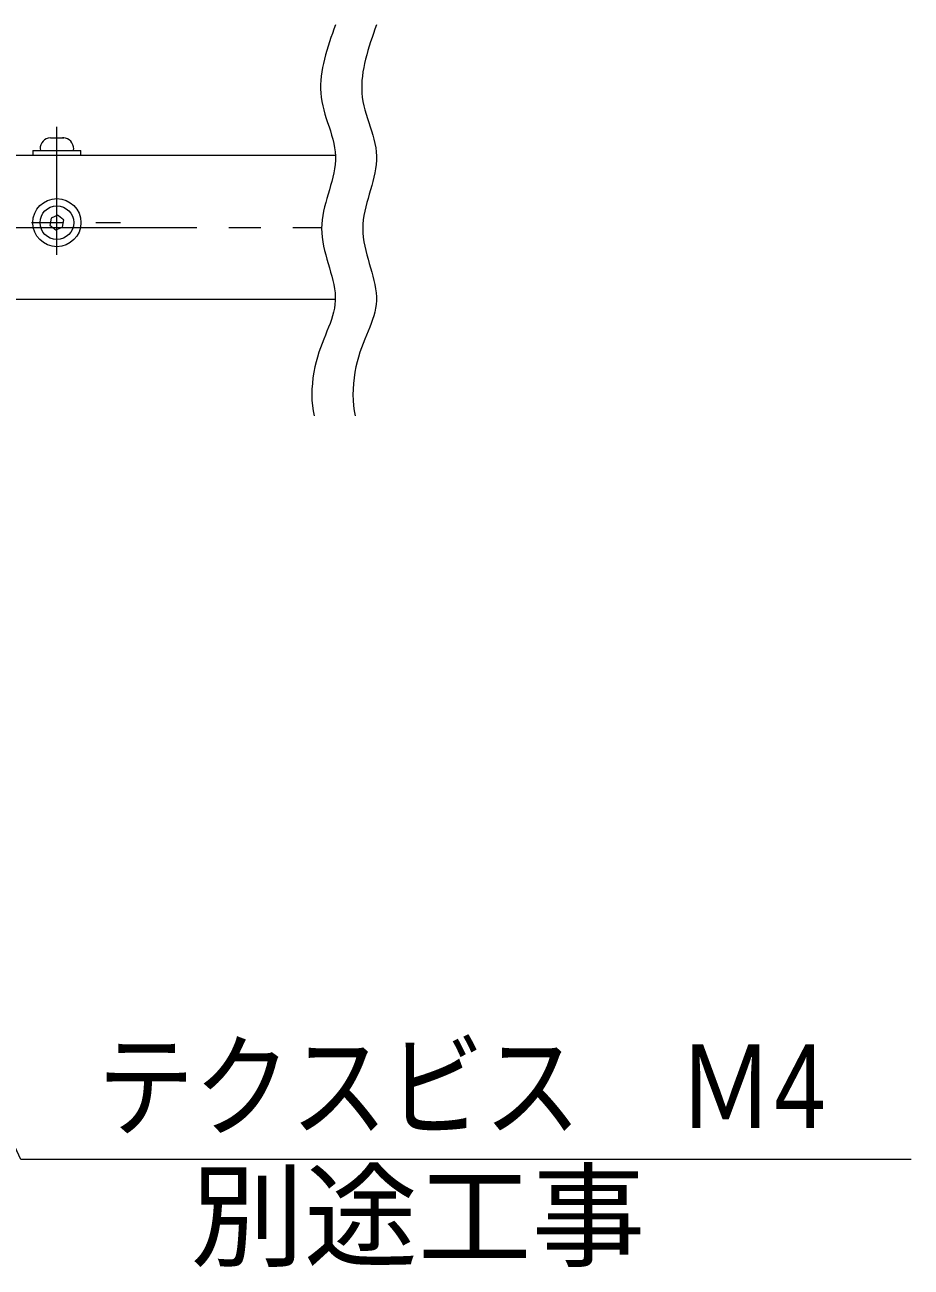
# Model space of a CAD drawing. Units: millimetres, scale not verified. Extents: x -2000 to 2000, y -1385 to 1385.
# Drawn here: x 924.8 to 1201.5, y 637.1 to 1024.7 of the extents above; entities that cross this region are included whole.
import ezdxf
from ezdxf.enums import TextEntityAlignment as Align

# ---------------------------------------------------------------- set-up
doc = ezdxf.new("R2010")
doc.units = ezdxf.units.MM
doc.header["$LTSCALE"] = 10
doc.linetypes.add('CHAIN2', pattern=[12, 9, -1, 1, -1])
for name, color, linetype, lineweight in [('0-2_09寸法A', 3, 'Continuous', 9), ('0-3_0', 7, 'Continuous', 9), ('0-C_Center', 1, 'CHAIN2', 9), ('0-E_フレーム', 2, 'Continuous', 9)]:
    doc.layers.add(name, color=color, linetype=linetype, lineweight=lineweight)
doc.styles.add('ＭＳ Ｐゴシック', font='')
doc.styles.get('ＭＳ Ｐゴシック').set_extended_font_data('MS PGothic')

msp = doc.modelspace()

# ---------------------------------------------------------------- linework, layer by layer
at = {"layer": '0-2_09寸法A', "color": 1}
msp.add_lwpolyline([(1201.5, 670.64), (923.61, 670.64), (829.46, 873.85)], dxfattribs=at)
at = {"layer": '0-3_0', "color": 2}
for p, q in [((927.31, 985.48), (927.31, 983.98)), ((927.31, 985.48), (942.31, 985.48)), ((942.31, 983.98), (942.31, 985.48))]:
    msp.add_line(p, q, dxfattribs=at)
at = {"layer": '0-3_0', "color": 3}
for points in [[(1021.74, 1024.7), (1021.27, 1023.37), (1020.81, 1022.03), (1020.35, 1020.7), (1019.9, 1019.36), (1019.48, 1018.02), (1019.07, 1016.69), (1018.69, 1015.36), (1018.34, 1014.02), (1018.03, 1012.69), (1017.76, 1011.36), (1017.53, 1010.03), (1017.35, 1008.7), (1017.22, 1007.38), (1017.14, 1006.05), (1017.13, 1004.73), (1017.19, 1003.41), (1017.32, 1002.09), (1017.52, 1000.77), (1017.79, 999.46), (1018.12, 998.14), (1018.5, 996.83), (1018.91, 995.52), (1019.34, 994.21), (1019.77, 992.9), (1020.19, 991.59), (1020.59, 990.29), (1020.96, 988.98), (1021.27, 987.67), (1021.52, 986.36), (1021.69, 985.05), (1021.76, 983.74), (1021.75, 982.43), (1021.64, 981.12), (1021.47, 979.81), (1021.23, 978.49), (1020.94, 977.17), (1020.61, 975.86), (1020.25, 974.53), (1019.87, 973.21)], [(1034.58, 1024.7), (1034.11, 1023.37), (1033.65, 1022.03), (1033.19, 1020.7), (1032.74, 1019.36), (1032.32, 1018.02), (1031.91, 1016.69), (1031.53, 1015.36), (1031.19, 1014.02), (1030.87, 1012.69), (1030.6, 1011.36), (1030.37, 1010.03), (1030.19, 1008.7), (1030.06, 1007.38), (1029.99, 1006.05), (1029.98, 1004.73), (1030.03, 1003.41), (1030.16, 1002.09), (1030.36, 1000.77), (1030.63, 999.46), (1030.96, 998.14), (1031.34, 996.83), (1031.75, 995.52), (1032.18, 994.21), (1032.61, 992.9), (1033.04, 991.59), (1033.44, 990.29), (1033.8, 988.98), (1034.11, 987.67), (1034.36, 986.36), (1034.53, 985.05), (1034.61, 983.74), (1034.59, 982.43), (1034.49, 981.12), (1034.31, 979.81), (1034.07, 978.49), (1033.78, 977.17), (1033.45, 975.86), (1033.09, 974.53), (1032.71, 973.21)], [(1019.87, 973.21), (1019.48, 971.88), (1019.1, 970.55), (1018.73, 969.22), (1018.39, 967.88), (1018.09, 966.54), (1017.83, 965.2), (1017.63, 963.85), (1017.5, 962.49), (1017.45, 961.14), (1017.49, 959.78), (1017.61, 958.41), (1017.81, 957.04), (1018.07, 955.68), (1018.38, 954.31), (1018.73, 952.95), (1019.1, 951.59), (1019.49, 950.24), (1019.89, 948.89), (1020.27, 947.56), (1020.63, 946.24), (1020.97, 944.93), (1021.25, 943.64), (1021.48, 942.36), (1021.65, 941.1), (1021.73, 939.86), (1021.73, 938.64), (1021.63, 937.45), (1021.45, 936.26), (1021.19, 935.09), (1020.87, 933.91), (1020.5, 932.73), (1020.08, 931.55), (1019.62, 930.35), (1019.13, 929.13), (1018.62, 927.88), (1018.11, 926.6), (1017.59, 925.29), (1017.09, 923.93), (1016.6, 922.52)], [(1032.71, 973.21), (1032.33, 971.88), (1031.94, 970.55), (1031.58, 969.22), (1031.23, 967.88), (1030.93, 966.54), (1030.67, 965.2), (1030.47, 963.85), (1030.34, 962.49), (1030.29, 961.14), (1030.33, 959.78), (1030.45, 958.41), (1030.65, 957.04), (1030.91, 955.68), (1031.22, 954.31), (1031.57, 952.95), (1031.95, 951.59), (1032.34, 950.24), (1032.73, 948.89), (1033.11, 947.56), (1033.48, 946.24), (1033.81, 944.93), (1034.09, 943.64), (1034.33, 942.36), (1034.49, 941.1), (1034.58, 939.86), (1034.57, 938.64), (1034.47, 937.45), (1034.29, 936.26), (1034.04, 935.09), (1033.72, 933.91), (1033.34, 932.73), (1032.92, 931.55), (1032.46, 930.35), (1031.97, 929.13), (1031.46, 927.88), (1030.95, 926.6), (1030.43, 925.29), (1029.93, 923.93), (1029.44, 922.52)], [(1016.6, 922.52), (1016.14, 921.05), (1015.72, 919.53), (1015.34, 917.94), (1015.02, 916.28), (1014.76, 914.56), (1014.57, 912.81), (1014.45, 911.04), (1014.4, 909.28), (1014.44, 907.54), (1014.56, 905.85), (1014.78, 904.22), (1015.09, 902.68)], [(1029.44, 922.52), (1028.98, 921.05), (1028.56, 919.53), (1028.18, 917.94), (1027.86, 916.28), (1027.6, 914.56), (1027.41, 912.81), (1027.29, 911.04), (1027.24, 909.28), (1027.28, 907.54), (1027.4, 905.85), (1027.62, 904.22), (1027.94, 902.68)]]:
    msp.add_lwpolyline(points, dxfattribs=at)
at = {"layer": '0-3_0', "color": 2}
for points in [[(932.79, 989.47), (932.79, 989.47), (932.8, 989.47), (932.8, 989.47), (932.8, 989.47), (932.81, 989.47), (932.81, 989.47), (932.82, 989.47), (932.82, 989.47), (932.83, 989.47), (932.83, 989.47), (932.84, 989.47), (932.84, 989.48), (932.84, 989.48), (932.85, 989.48), (932.85, 989.48), (932.86, 989.48), (932.86, 989.48), (932.87, 989.48), (932.87, 989.48), (932.88, 989.48), (932.88, 989.47), (932.88, 989.47), (932.89, 989.47), (932.89, 989.47), (932.9, 989.47), (932.9, 989.47), (932.91, 989.47), (932.91, 989.47), (932.92, 989.47), (932.92, 989.47), (932.92, 989.47), (932.93, 989.47), (932.93, 989.46), (932.94, 989.46), (932.94, 989.46), (932.95, 989.46), (932.95, 989.46), (932.96, 989.46), (932.96, 989.46)], [(932.96, 989.46), (932.96, 989.45), (932.97, 989.45), (932.97, 989.45), (932.98, 989.45), (932.98, 989.45), (932.99, 989.45), (932.99, 989.45), (933, 989.44), (933, 989.44), (933.01, 989.44), (933.01, 989.44), (935.16, 989.44), (936.96, 989.44), (936.96, 989.44), (936.95, 989.44), (936.94, 989.45), (936.93, 989.45), (936.93, 989.45), (936.92, 989.45), (936.91, 989.45), (936.91, 989.46), (936.9, 989.46), (936.89, 989.46), (936.89, 989.46), (936.88, 989.46), (936.87, 989.46), (936.86, 989.47), (936.86, 989.47), (936.85, 989.47), (936.84, 989.47), (936.84, 989.47), (936.83, 989.47), (936.82, 989.47), (936.82, 989.47), (936.81, 989.47), (936.8, 989.47), (936.79, 989.47), (936.79, 989.47), (936.78, 989.47)], [(936.78, 989.47), (936.77, 989.47), (936.77, 989.47), (936.76, 989.47), (936.75, 989.47), (936.74, 989.47), (936.74, 989.47), (936.73, 989.47), (936.72, 989.47), (936.72, 989.47), (936.71, 989.47), (936.7, 989.46), (936.7, 989.46), (936.69, 989.46), (936.68, 989.46), (936.67, 989.46), (936.67, 989.46), (936.66, 989.45), (936.65, 989.45), (936.65, 989.45), (936.64, 989.45), (936.63, 989.45), (936.63, 989.44), (936.62, 989.44), (936.61, 989.44)], [(935.58, 964.92), (935.55, 964.95), (935.51, 964.98), (935.47, 965.01), (935.44, 965.04), (935.4, 965.07), (935.37, 965.1), (935.33, 965.12), (935.29, 965.15), (935.26, 965.18), (935.22, 965.21), (935.19, 965.24), (935.15, 965.27), (933, 964.42), (932.66, 962.13), (932.7, 962.11), (932.73, 962.08), (932.77, 962.05), (932.81, 962.02), (932.84, 961.99), (932.88, 961.96), (932.92, 961.93), (932.95, 961.91), (932.99, 961.88), (933.02, 961.85), (933.06, 961.82), (933.1, 961.79), (933.13, 961.76), (933.17, 961.73), (933.21, 961.7), (933.24, 961.68), (933.28, 961.65), (933.31, 961.62), (933.35, 961.59), (933.39, 961.56), (933.42, 961.53), (933.46, 961.5), (933.49, 961.47), (933.53, 961.45), (933.57, 961.42)], [(933.57, 961.42), (933.6, 961.39), (933.64, 961.36), (933.68, 961.33), (933.71, 961.3), (933.75, 961.27), (933.78, 961.24), (933.82, 961.22), (933.86, 961.19), (933.89, 961.16), (933.93, 961.13), (933.97, 961.1), (934, 961.07), (934.04, 961.04), (934.07, 961.02), (934.11, 960.99), (934.15, 960.96), (934.18, 960.93), (934.22, 960.9), (934.25, 960.87), (934.29, 960.84), (934.33, 960.81), (934.36, 960.79), (934.4, 960.76), (934.44, 960.73), (934.47, 960.7), (936.62, 961.55)], [(936.62, 961.55), (936.96, 963.83), (936.92, 963.86), (936.89, 963.89), (936.85, 963.92), (936.81, 963.95), (936.78, 963.98), (936.74, 964), (936.7, 964.03), (936.67, 964.06), (936.63, 964.09), (936.6, 964.12), (936.56, 964.15), (936.52, 964.18), (936.49, 964.21), (936.45, 964.23), (936.42, 964.26), (936.38, 964.29), (936.34, 964.32), (936.31, 964.35), (936.27, 964.38), (936.23, 964.41), (936.2, 964.44), (936.16, 964.46), (936.13, 964.49), (936.09, 964.52), (936.05, 964.55), (936.02, 964.58), (935.98, 964.61), (935.95, 964.64), (935.91, 964.67), (935.87, 964.69), (935.84, 964.72), (935.8, 964.75), (935.76, 964.78), (935.73, 964.81), (935.69, 964.84), (935.66, 964.87), (935.62, 964.89), (935.58, 964.92)]]:
    msp.add_lwpolyline(points, dxfattribs=at)
for radius in [7.5, 5.25]:
    msp.add_circle((934.81, 962.98), radius, dxfattribs=at)
for centre, radius, start, end in [((933.06, 985.98), 3.5, 94.4792, 180), ((936.56, 985.98), 3.5, 0, 85.5125), ((930.06, 985.98), 0.5, 180, 270), ((939.56, 985.98), 0.5, 270, 0)]:
    msp.add_arc(centre, radius, start, end, dxfattribs=at)
at = {"layer": '0-C_Center'}
for p, q in [((934.81, 952.95), (934.81, 992.85)), ((826.93, 962.98), (954.71, 962.98)), ((888.47, 961.48), (1017.45, 961.48))]:
    msp.add_line(p, q, dxfattribs=at)
at = {"layer": '0-E_フレーム'}
msp.add_line((1021.74, 938.98), (889.81, 938.98), dxfattribs=at)
msp.add_lwpolyline([(1021.76, 983.98), (889.81, 983.98), (889.81, 938.98)], dxfattribs=at)

# ---------------------------------------------------------------- texts
at = {"layer": '0-3_0', "style": 'ＭＳ Ｐゴシック', "width": 0.85}
msp.add_text('テクスビス\u3000Ｍ4', height=26.03, dxfattribs=at).set_placement((947.46, 672.7), align=Align.BOTTOM_LEFT)
at = {"layer": '0-3_0', "style": 'ＭＳ Ｐゴシック'}
msp.add_text('別途工事', height=26.03, dxfattribs=at).set_placement((976.51, 632.2), align=Align.BOTTOM_LEFT)

doc.saveas('drawing.dxf')
